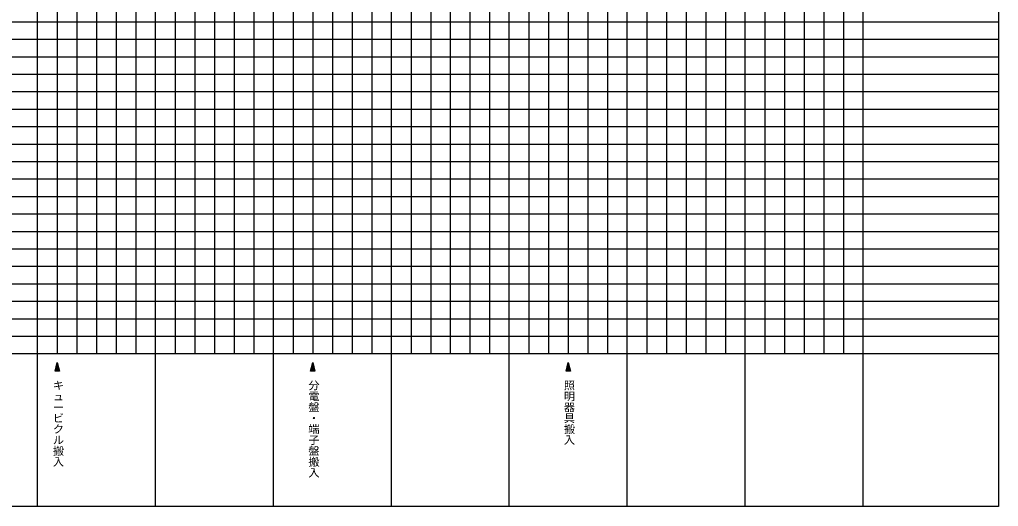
# Model space of a CAD drawing. Units: millimetres on the paper. Extents: x -194 to 196, y -143 to 133.
# Drawn here: x -28.3 to 195.8, y -142.9 to -31.4 of the extents above; entities that cross this region are included whole.
import ezdxf
from ezdxf.enums import TextEntityAlignment as Align

# ---------------------------------------------------------------- set-up
doc = ezdxf.new("R2010")
doc.units = ezdxf.units.MM
doc.layers.add('0-0_枠', color=7, linetype='Continuous')
doc.layers.add('0-4_備考', color=3, linetype='Continuous')
doc.styles.add('@ＭＳ ゴシック', font='')
doc.styles.get('@ＭＳ ゴシック').set_extended_font_data('@MS Gothic')

msp = doc.modelspace()

# ---------------------------------------------------------------- linework, layer by layer
at = {"layer": '0-0_枠', "color": 3}
for p, q in [((-24.189, -142.919), (-24.189, 109.081)), ((2.811, -142.919), (2.811, 109.081)), ((29.811, -142.919), (29.811, 109.081)), ((56.811, -142.919), (56.811, 109.081)), ((83.811, -142.919), (83.811, 109.081)), ((110.811, -142.919), (110.811, 109.081)), ((137.811, -142.919), (137.811, 109.081)), ((164.811, -142.919), (164.811, 109.081))]:
    msp.add_line(p, q, dxfattribs=at)
at = {"layer": '0-0_枠', "color": 4}
for p, q in [((-19.689, 101.081), (-19.689, -107.919)), ((-15.189, 101.081), (-15.189, -107.919)), ((-10.689, 101.081), (-10.689, -107.919)), ((-6.189, 101.081), (-6.189, -107.919)), ((-1.689, 101.081), (-1.689, -107.919)), ((7.311, 101.081), (7.311, -107.919)), ((11.811, 101.081), (11.811, -107.919)), ((16.311, 101.081), (16.311, -107.919)), ((20.811, 101.081), (20.811, -107.919)), ((25.311, 101.081), (25.311, -107.919)), ((34.311, 101.081), (34.311, -107.919)), ((38.811, 101.081), (38.811, -107.919)), ((43.311, 101.081), (43.311, -107.919)), ((47.811, 101.081), (47.811, -107.919)), ((52.311, 101.081), (52.311, -107.919)), ((61.311, 101.081), (61.311, -107.919)), ((65.811, 101.081), (65.811, -107.919)), ((70.311, 101.081), (70.311, -107.919)), ((74.811, 101.081), (74.811, -107.919)), ((79.311, 101.081), (79.311, -107.919)), ((88.311, 101.081), (88.311, -107.919)), ((92.811, 101.081), (92.811, -107.919)), ((97.311, 101.081), (97.311, -107.919)), ((101.811, 101.081), (101.811, -107.919)), ((106.311, 101.081), (106.311, -107.919)), ((115.311, 101.081), (115.311, -107.919)), ((119.811, 101.081), (119.811, -107.919)), ((124.311, 101.081), (124.311, -107.919)), ((128.811, 101.081), (128.811, -107.919)), ((133.311, 101.081), (133.311, -107.919)), ((142.311, 101.081), (142.311, -107.919)), ((146.811, 101.081), (146.811, -107.919)), ((151.311, 101.081), (151.311, -107.919)), ((155.811, 101.081), (155.811, -107.919)), ((160.311, 101.081), (160.311, -107.919))]:
    msp.add_line(p, q, dxfattribs=at)
at = {"layer": '0-0_枠'}
for p, q in [((-194.189, -31.919), (195.811, -31.919)), ((-194.189, -35.919), (195.811, -35.919)), ((-194.189, -39.919), (195.811, -39.919)), ((-194.189, -43.919), (195.811, -43.919)), ((-194.189, -47.919), (195.811, -47.919)), ((-194.189, -51.919), (195.811, -51.919)), ((-194.189, -55.919), (195.811, -55.919)), ((-194.189, -59.919), (195.811, -59.919)), ((-194.189, -63.919), (195.811, -63.919)), ((-194.189, -67.919), (195.811, -67.919)), ((-194.189, -71.919), (195.811, -71.919)), ((-194.189, -75.919), (195.811, -75.919)), ((-194.189, -79.919), (195.811, -79.919)), ((-194.189, -83.919), (195.811, -83.919)), ((-194.189, -87.919), (195.811, -87.919)), ((-194.189, -91.919), (195.811, -91.919)), ((-194.189, -95.919), (195.811, -95.919)), ((-194.189, -99.919), (195.811, -99.919)), ((-194.189, -103.919), (195.811, -103.919))]:
    msp.add_line(p, q, dxfattribs=at)
at = {"layer": '0-0_枠', "color": 2}
msp.add_line((-194.189, -107.919), (195.811, -107.919), dxfattribs=at)
msp.add_lwpolyline([(-194.189, -142.919), (-194.189, 128.081), (195.811, 128.081), (195.811, -142.919)], close=True, dxfattribs=at)
at = {"layer": '0-4_備考'}
for p, q in [((-20.185, -111.9), (-19.194, -111.9)), ((-20.135, -111.7), (-19.244, -111.7)), ((-20.085, -111.5), (-19.294, -111.5)), ((-20.035, -111.3), (-19.344, -111.3)), ((-19.985, -111.1), (-19.394, -111.1)), ((-19.935, -110.9), (-19.444, -110.9)), ((-19.885, -110.7), (-19.494, -110.7)), ((-19.835, -110.5), (-19.544, -110.5)), ((-19.785, -110.3), (-19.594, -110.3)), ((-19.735, -110.1), (-19.644, -110.1)), ((38.315, -111.9), (39.306, -111.9)), ((38.365, -111.7), (39.256, -111.7)), ((38.415, -111.5), (39.206, -111.5)), ((38.465, -111.3), (39.156, -111.3)), ((38.515, -111.1), (39.106, -111.1)), ((38.565, -110.9), (39.056, -110.9)), ((38.615, -110.7), (39.006, -110.7)), ((38.665, -110.5), (38.956, -110.5)), ((38.715, -110.3), (38.906, -110.3)), ((38.765, -110.1), (38.856, -110.1)), ((96.815, -111.9), (97.806, -111.9)), ((96.865, -111.7), (97.756, -111.7)), ((96.915, -111.5), (97.706, -111.5)), ((96.965, -111.3), (97.656, -111.3)), ((97.015, -111.1), (97.606, -111.1)), ((97.065, -110.9), (97.556, -110.9)), ((97.115, -110.7), (97.506, -110.7)), ((97.165, -110.5), (97.456, -110.5)), ((97.215, -110.3), (97.406, -110.3)), ((97.265, -110.1), (97.356, -110.1))]:
    msp.add_line(p, q, dxfattribs=at)
for points in [[(-20.189, -111.919), (-19.689, -109.919), (-19.189, -111.919)], [(38.311, -111.919), (38.811, -109.919), (39.311, -111.919)], [(96.811, -111.919), (97.311, -109.919), (97.811, -111.919)]]:
    msp.add_lwpolyline(points, close=True, dxfattribs=at)

# ---------------------------------------------------------------- texts
at = {"layer": '0-4_備考', "color": 4, "style": '@ＭＳ ゴシック'}
for s, p in [('キュービクル搬入', (-20.939, -113.919)), ('分電盤・端子盤搬入', (37.561, -113.919)), ('照明器具搬入', (96.061, -113.919))]:
    msp.add_text(s, height=1.833, rotation=270, dxfattribs=at).set_placement(p, align=Align.BOTTOM_LEFT)

doc.saveas('drawing.dxf')
